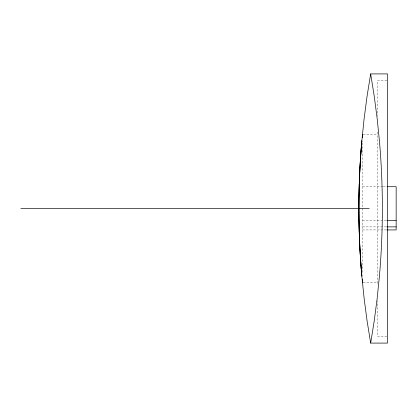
<?xml version="1.0" encoding="UTF-8"?>
<svg xmlns="http://www.w3.org/2000/svg" width="417" height="417" viewBox="0 0 417 417"><rect width="100%" height="100%" fill="white"/><g stroke="black" fill="none" stroke-linecap="round" stroke-linejoin="round"><path stroke-width="0.31" stroke-dasharray="2.08 1.56" d="M386.861 80.637L377.395 80.637L377.395 116.135M363.15 134.477L377.395 134.477M362.503 186.717L382.561 186.717M383.207 186.717L386.444 186.717M362.503 220.364L386.444 220.364M362.503 226.884L386.444 226.884M362.503 229.923L386.444 229.923M363.15 282.523L377.395 282.523M386.861 336.363L377.395 336.363L377.395 300.865M377.395 132.007L377.395 284.993M362.503 142.916L362.503 274.084"/><path stroke-width="0.63" d="M370.666 343.092L374.231 320.835L377.156 298.478L379.428 276.054A551.535 388.524 -90 0 0 379.434 140.946L377.156 118.522L374.231 96.165L370.666 73.908L387.492 73.908L387.492 343.092L370.666 343.092L367.075 320.835L364.135 298.478L361.841 276.054A547.448 385.642 90 0 1 361.836 140.946L364.135 118.522L367.075 96.165L370.666 73.908M387.091 186.717L396.15 186.717L396.15 229.923L387.091 229.923M20.85 208.5L369.233 208.5M387.091 220.364L396.15 220.364M387.091 226.884L396.15 226.884M362.503 134.477L362.503 137.725M362.503 279.275L362.503 282.523M361.841 140.946A774.974 774.974 0 0 0 361.841 276.054A547.448 385.642 -90 0 1 361.836 140.946"/></g></svg>
